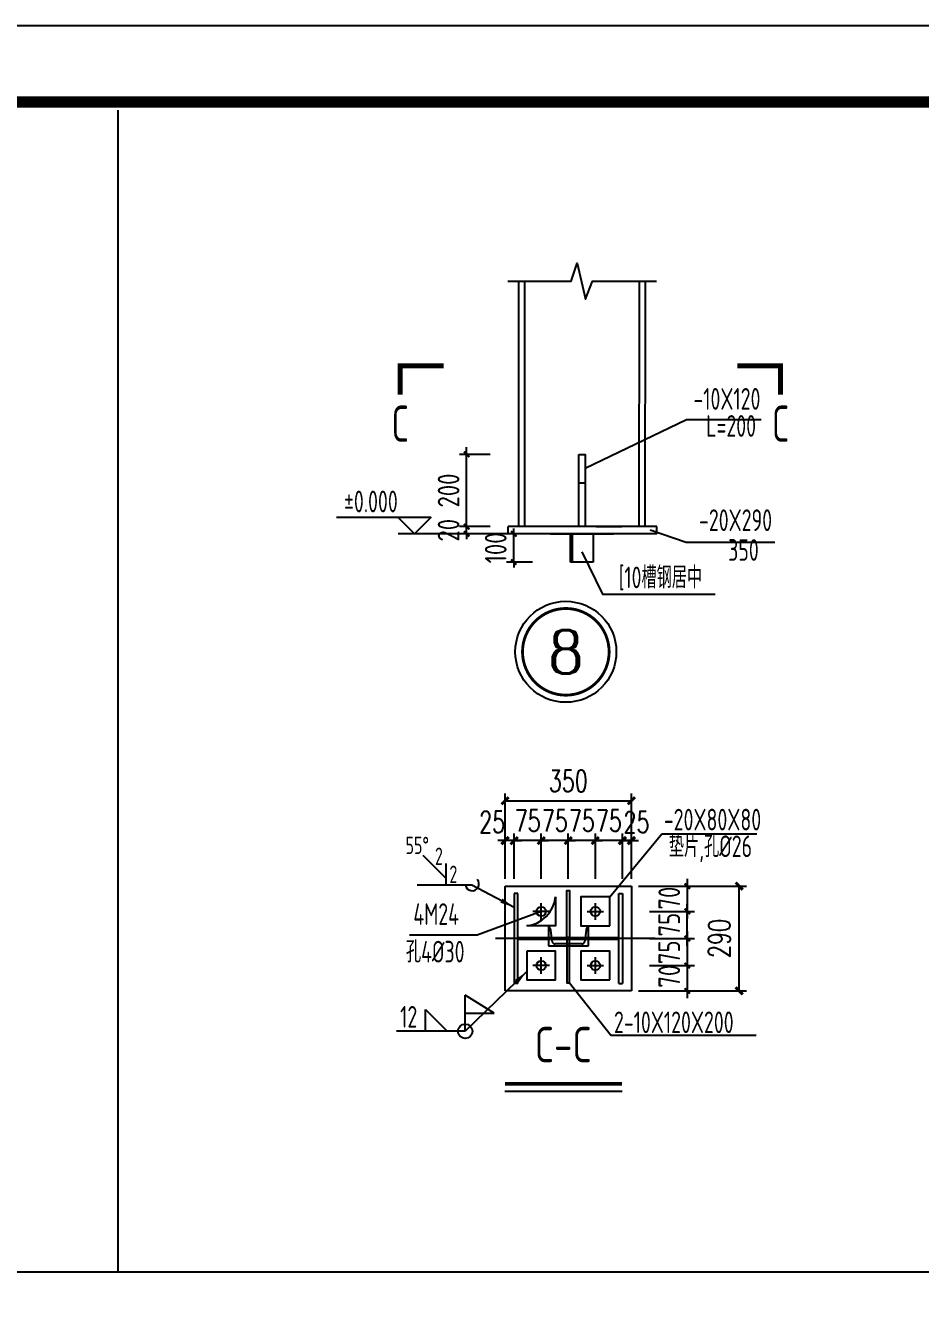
# Model space of a CAD drawing. Extents: x 177291 to 1288761, y 177638 to 322898.
# Drawn here: x 1248492 to 1260896, y 223406 to 240960 of the extents above; entities that cross this region are included whole.
import ezdxf
from ezdxf.enums import TextEntityAlignment as Align

# ---------------------------------------------------------------- set-up
doc = ezdxf.new("R2010")
doc.units = 0
doc.header["$LTSCALE"] = 1000
doc.linetypes.add('ACAD_ISO02W100', pattern=[15, 12, -3])
for name, color, linetype in [('AXIS', 3, 'Continuous'), ('DOTE', 1, 'Continuous'), ('GZ', 50, 'Continuous'), ('HfText', 7, 'Continuous'), ('NUM', 7, 'Continuous'), ('PUB_TEXT', 7, 'Continuous'), ('PUB_TITLE', 4, 'Continuous'), ('PZ', 202, 'Continuous'), ('TEXT', 7, 'Continuous'), ('TG', 110, 'Continuous'), ('THIN', 7, 'Continuous'), ('WELD', 7, 'Continuous'), ('YCX', 90, 'Continuous'), ('引出线', 3, 'Continuous'), ('引线', 3, 'Continuous'), ('虚线', 4, 'ACAD_ISO02W100')]:
    doc.layers.add(name, color=color, linetype=linetype)
doc.styles.add('_TCH_DIM_T3', font='SIMPLEX', dxfattribs={"width": 0.705882, "bigfont": 'GBCBIG'})
doc.styles.add('C', font='tssdeng.shx', dxfattribs={"height": 3, "bigfont": 'tssdchn.shx'})
doc.styles.add('COMPLEX', font='COMPLEX')
doc.styles.get("Standard").update_dxf_attribs({"font": 'gbenor.shx', "bigfont": 'gbcbig.shx'})
doc.styles.add('TSSD_Dimension', font='Tssdeng.shx', dxfattribs={"width": 0.8, "bigfont": 'hztxt.shx'})
doc.styles.add('TSSD_Label', font='tssdeng.shx', dxfattribs={"width": 0.7, "bigfont": 'hztxt.shx'})
doc.styles.add('TSSD_Norm', font='tssdeng.shx', dxfattribs={"bigfont": 'hztxt.shx'})
doc.styles.add('TSSD_Num', font='Tssdeng.shx', dxfattribs={"width": 0.7, "bigfont": 'hztxt.shx'})
doc.dimstyles.new('TCH_100_5', dxfattribs={"dimtxt": 297.5, "dimasz": 100, "dimexe": 100, "dimexo": 100, "dimgap": 126.25, "dimtad": 1, "dimdec": 0, "dimlfac": 0.2, "dimzin": 0, "dimdsep": 46, "dimtxsty": '_TCH_DIM_T3', "dimblk": 'ARCHTICK', "dimcen": 0.09, "dimclrd": 126, "dimclre": 126, "dimclrt": 7, "dimazin": 2, "dimtfac": 1, "dimtdec": 0, "dimtix": 1, "dimtmove": 2, "dimatfit": 3, "dimfxl": 1, "dimtolj": 1, "dimtzin": 0, "dimarcsym": 0})
doc.dimstyles.new('TSSD_20_100', dxfattribs={"dimtxt": 300, "dimasz": 75, "dimexe": 100, "dimexo": 250, "dimgap": 100, "dimtad": 1, "dimdec": 0, "dimlfac": 0.2, "dimzin": 0, "dimdsep": 46, "dimtxsty": 'TSSD_Dimension', "dimblk": 'ARCHTICK', "dimcen": 0, "dimdle": 100, "dimclrt": 7, "dimadec": 0, "dimazin": 0, "dimtfac": 1, "dimtdec": 0, "dimtix": 1, "dimtmove": 2, "dimatfit": 3, "dimfxl": 1, "dimtolj": 1, "dimtzin": 0, "dimarcsym": 0})
doc.dimstyles.new('TSSD_LEADER_STYLE_200.0', dxfattribs={"dimtxt": 0.18, "dimasz": 200, "dimexe": 0.18, "dimexo": 0.0625, "dimgap": 0.09, "dimtad": 0, "dimtih": 1, "dimtoh": 1, "dimdec": 4, "dimzin": 0, "dimdsep": 46, "dimtxsty": 'Standard', "dimcen": 0.09, "dimadec": 0, "dimazin": 0, "dimtfac": 1, "dimtdec": 4, "dimtofl": 0, "dimtmove": 0, "dimatfit": 3, "dimfxl": 1, "dimtolj": 1, "dimtzin": 0, "dimarcsym": 0})

# ---------------------------------------------------------------- blocks, each defined once
blk = doc.blocks.new('_ArchTick')
at = {"color": 0, "linetype": 'ByBlock', "const_width": 0.4}
blk.add_lwpolyline([(-0.5, -0.5), (0.5, 0.5)], dxfattribs=at)
blk = doc.blocks.new('*D859')
at = {"layer": 'AXIS', "color": 0, "linetype": 'ByBlock', "lineweight": -2, "transparency": 16777216}
for p, q in [((1254606, 233917), (1254606, 235117)), ((1254930, 235017), (1254506, 235017)), ((1254930, 234017), (1254506, 234017))]:
    blk.add_line(p, q, dxfattribs=at)
at = {"layer": 'Defpoints', "color": 0, "linetype": 'ByBlock', "transparency": 16777216}
for p in [(1254606, 235017), (1255180, 235017), (1255180, 234017)]:
    blk.add_point(p, dxfattribs=at)
at = {"layer": 'AXIS', "color": 0, "linetype": 'ByBlock', "lineweight": -2, "transparency": 16777216, "xscale": 75, "yscale": 75, "zscale": 75}
for p, rotation in [((1254606, 235017), 90), ((1254606, 234017), 270)]:
    blk.add_blockref('_ArchTick', p, dxfattribs=dict(at, rotation=rotation))
at = {"layer": 'AXIS', "color": 7, "linetype": 'ByBlock', "transparency": 16777216, "insert": (1254356, 234517), "char_height": 300, "attachment_point": 5, "rotation": 90, "style": 'TSSD_Dimension'}
blk.add_mtext('\\A1;200', dxfattribs=at)
blk = doc.blocks.new('*D860')
at = {"layer": 'AXIS', "color": 0, "linetype": 'ByBlock', "lineweight": -2, "transparency": 16777216}
for p, q in [((1254930, 234017), (1254506, 234017)), ((1254606, 234017), (1254606, 234092)), ((1254606, 233917), (1254606, 234017)), ((1254930, 233917), (1254506, 233917)), ((1254606, 233917), (1254606, 233842))]:
    blk.add_line(p, q, dxfattribs=at)
at = {"layer": 'Defpoints', "color": 0, "linetype": 'ByBlock', "transparency": 16777216}
for p in [(1254606, 234017), (1255180, 234017), (1255180, 233917)]:
    blk.add_point(p, dxfattribs=at)
at = {"layer": 'AXIS', "color": 0, "linetype": 'ByBlock', "lineweight": -2, "transparency": 16777216, "xscale": 75, "yscale": 75, "zscale": 75}
for p, rotation in [((1254606, 234017), 270), ((1254606, 233917), 90)]:
    blk.add_blockref('_ArchTick', p, dxfattribs=dict(at, rotation=rotation))
at = {"layer": 'AXIS', "color": 7, "linetype": 'ByBlock', "transparency": 16777216, "insert": (1254356, 233967), "char_height": 300, "attachment_point": 5, "rotation": 90, "style": 'TSSD_Dimension'}
blk.add_mtext('\\A1;20', dxfattribs=at)
blk = doc.blocks.new('*D861')
at = {"layer": 'AXIS', "color": 0, "linetype": 'ByBlock', "lineweight": -2, "transparency": 16777216}
for p, q in [((1255518, 233917), (1255159, 233917)), ((1255259, 233917), (1255259, 233992)), ((1255259, 233526), (1255259, 233917)), ((1255518, 233526), (1255159, 233526)), ((1255259, 233526), (1255259, 233451))]:
    blk.add_line(p, q, dxfattribs=at)
at = {"layer": 'Defpoints', "color": 0, "linetype": 'ByBlock', "transparency": 16777216}
for p in [(1255259, 233917), (1255768, 233917), (1255768, 233526)]:
    blk.add_point(p, dxfattribs=at)
at = {"layer": 'AXIS', "color": 0, "linetype": 'ByBlock', "lineweight": -2, "transparency": 16777216, "xscale": 75, "yscale": 75, "zscale": 75}
for p, rotation in [((1255259, 233917), 270), ((1255259, 233526), 90)]:
    blk.add_blockref('_ArchTick', p, dxfattribs=dict(at, rotation=rotation))
at = {"layer": 'AXIS', "color": 7, "linetype": 'ByBlock', "transparency": 16777216, "insert": (1255009, 233722), "char_height": 300, "attachment_point": 5, "rotation": 90, "style": 'TSSD_Dimension'}
blk.add_mtext('\\A1;100', dxfattribs=at)
blk = doc.blocks.new('ts_idx2')
at = {"color": 0, "linetype": 'ByBlock', "lineweight": -2, "const_width": 0.0333}
blk.add_lwpolyline([(-0.5, 0, 1), (0.5, 0, 1)], format="xyb", close=True, dxfattribs=at)
at = {"color": 0, "linetype": 'ByBlock', "lineweight": -2}
blk.add_circle((0, 0), 0.583, dxfattribs=at)
at = {"color": 0, "linetype": 'ByBlock', "lineweight": -2, "style": 'TSSD_Num', "width": 0.7}
blk.add_attdef('A', text='', height=0.5, dxfattribs=at).set_placement((0, 0), align=Align.MIDDLE_CENTER)
blk = doc.blocks.new('_WELD001')
at = {"linetype": 'ByBlock'}
h = blk.add_hatch(color=0, dxfattribs=at)
h.paths.add_polyline_path([(0.8, 0.5), (0, 1), (0, 0.5)], flags=16)
edge = h.paths.add_edge_path()
edge.add_line((0.8, 0.5), (0, 1))
edge.add_line((0, 0.5), (0.8, 0.5))
edge.add_line((0, 0), (0, 1))
at = {"color": 0, "linetype": 'ByBlock'}
for p, q in [((0, 0), (0, 1)), ((0.8, 0.5), (0, 1)), ((0, 0.5), (0.8, 0.5))]:
    blk.add_line(p, q, dxfattribs=at)
blk = doc.blocks.new('_WELD003')
at = {"color": 0, "linetype": 'ByBlock'}
blk.add_circle((0, 0), 0.5, dxfattribs=at)
blk = doc.blocks.new('_WELD004')
at = {"color": 0, "linetype": 'ByBlock'}
for p, q in [((0, 1), (1, 0)), ((0, 0), (0, 1))]:
    blk.add_line(p, q, dxfattribs=at)
blk = doc.blocks.new('*D862')
at = {"layer": 'AXIS', "color": 126, "linetype": 'ByBlock', "lineweight": -2, "transparency": 16777216}
for p, q in [((1255639, 229668), (1255539, 229668)), ((1255639, 229137), (1255639, 229768)), ((1256014, 229668), (1255639, 229668)), ((1256014, 229137), (1256014, 229768)), ((1256014, 229668), (1256114, 229668))]:
    blk.add_line(p, q, dxfattribs=at)
at = {"layer": 'Defpoints', "color": 0, "linetype": 'ByBlock', "transparency": 16777216}
for p in [(1255639, 229668), (1255639, 229037), (1256014, 229037)]:
    blk.add_point(p, dxfattribs=at)
at = {"layer": 'AXIS', "color": 126, "linetype": 'ByBlock', "lineweight": -2, "transparency": 16777216, "xscale": 100, "yscale": 100, "zscale": 100}
blk.add_blockref('_ArchTick', (1255639, 229668), dxfattribs=at)
at = {"layer": 'AXIS', "color": 126, "linetype": 'ByBlock', "lineweight": -2, "transparency": 16777216, "xscale": 100, "yscale": 100, "zscale": 100, "rotation": 180}
blk.add_blockref('_ArchTick', (1256014, 229668), dxfattribs=at)
at = {"layer": 'AXIS', "color": 7, "linetype": 'ByBlock', "transparency": 16777216, "insert": (1255827, 229943), "char_height": 297.5, "attachment_point": 5, "style": '_TCH_DIM_T3'}
blk.add_mtext('\\A1;75', dxfattribs=at)
blk = doc.blocks.new('*D863')
at = {"layer": 'AXIS', "color": 126, "linetype": 'ByBlock', "lineweight": -2, "transparency": 16777216}
for p, q in [((1255139, 229137), (1255139, 230319)), ((1256889, 229137), (1256889, 230319)), ((1255139, 230219), (1256889, 230219))]:
    blk.add_line(p, q, dxfattribs=at)
at = {"layer": 'Defpoints', "color": 0, "linetype": 'ByBlock', "transparency": 16777216}
for p in [(1256889, 230219), (1255139, 229037), (1256889, 229037)]:
    blk.add_point(p, dxfattribs=at)
at = {"layer": 'AXIS', "color": 126, "linetype": 'ByBlock', "lineweight": -2, "transparency": 16777216, "xscale": 100, "yscale": 100, "zscale": 100, "rotation": 180}
blk.add_blockref('_ArchTick', (1255139, 230219), dxfattribs=at)
at = {"layer": 'AXIS', "color": 126, "linetype": 'ByBlock', "lineweight": -2, "transparency": 16777216, "xscale": 100, "yscale": 100, "zscale": 100}
blk.add_blockref('_ArchTick', (1256889, 230219), dxfattribs=at)
at = {"layer": 'AXIS', "color": 7, "linetype": 'ByBlock', "transparency": 16777216, "insert": (1256014, 230494), "char_height": 297.5, "attachment_point": 5, "style": '_TCH_DIM_T3'}
blk.add_mtext('\\A1;350', dxfattribs=at)
blk = doc.blocks.new('*D864')
at = {"layer": 'AXIS', "color": 126, "linetype": 'ByBlock', "lineweight": -2, "transparency": 16777216}
for p, q in [((1255139, 229668), (1255039, 229668)), ((1255139, 229137), (1255139, 229768)), ((1255264, 229668), (1255139, 229668)), ((1255264, 229137), (1255264, 229768)), ((1255264, 229668), (1255364, 229668))]:
    blk.add_line(p, q, dxfattribs=at)
at = {"layer": 'Defpoints', "color": 0, "linetype": 'ByBlock', "transparency": 16777216}
for p in [(1255139, 229668), (1255139, 229037), (1255264, 229037)]:
    blk.add_point(p, dxfattribs=at)
at = {"layer": 'AXIS', "color": 126, "linetype": 'ByBlock', "lineweight": -2, "transparency": 16777216, "xscale": 100, "yscale": 100, "zscale": 100}
blk.add_blockref('_ArchTick', (1255139, 229668), dxfattribs=at)
at = {"layer": 'AXIS', "color": 126, "linetype": 'ByBlock', "lineweight": -2, "transparency": 16777216, "xscale": 100, "yscale": 100, "zscale": 100, "rotation": 180}
blk.add_blockref('_ArchTick', (1255264, 229668), dxfattribs=at)
at = {"layer": 'AXIS', "color": 7, "linetype": 'ByBlock', "transparency": 16777216, "insert": (1254959, 229926), "char_height": 297.5, "attachment_point": 5, "style": '_TCH_DIM_T3'}
blk.add_mtext('\\A1;25', dxfattribs=at)
blk = doc.blocks.new('*D865')
at = {"layer": 'AXIS', "color": 126, "linetype": 'ByBlock', "lineweight": -2, "transparency": 16777216}
for p, q in [((1256764, 229668), (1256664, 229668)), ((1256764, 229137), (1256764, 229768)), ((1256889, 229668), (1256764, 229668)), ((1256889, 229137), (1256889, 229768)), ((1256889, 229668), (1256989, 229668))]:
    blk.add_line(p, q, dxfattribs=at)
at = {"layer": 'Defpoints', "color": 0, "linetype": 'ByBlock', "transparency": 16777216}
for p in [(1256764, 229668), (1256764, 229037), (1256889, 229037)]:
    blk.add_point(p, dxfattribs=at)
at = {"layer": 'AXIS', "color": 126, "linetype": 'ByBlock', "lineweight": -2, "transparency": 16777216, "xscale": 100, "yscale": 100, "zscale": 100}
blk.add_blockref('_ArchTick', (1256764, 229668), dxfattribs=at)
at = {"layer": 'AXIS', "color": 126, "linetype": 'ByBlock', "lineweight": -2, "transparency": 16777216, "xscale": 100, "yscale": 100, "zscale": 100, "rotation": 180}
blk.add_blockref('_ArchTick', (1256889, 229668), dxfattribs=at)
at = {"layer": 'AXIS', "color": 7, "linetype": 'ByBlock', "transparency": 16777216, "insert": (1256960, 229923), "char_height": 297.5, "attachment_point": 5, "style": '_TCH_DIM_T3'}
blk.add_mtext('\\A1;25', dxfattribs=at)
blk = doc.blocks.new('*D866')
at = {"layer": 'AXIS', "color": 126, "linetype": 'ByBlock', "lineweight": -2, "transparency": 16777216}
for p, q in [((1256014, 229668), (1255914, 229668)), ((1256014, 229137), (1256014, 229768)), ((1256389, 229668), (1256014, 229668)), ((1256389, 229137), (1256389, 229768)), ((1256389, 229668), (1256489, 229668))]:
    blk.add_line(p, q, dxfattribs=at)
at = {"layer": 'Defpoints', "color": 0, "linetype": 'ByBlock', "transparency": 16777216}
for p in [(1256014, 229668), (1256014, 229037), (1256389, 229037)]:
    blk.add_point(p, dxfattribs=at)
at = {"layer": 'AXIS', "color": 126, "linetype": 'ByBlock', "lineweight": -2, "transparency": 16777216, "xscale": 100, "yscale": 100, "zscale": 100}
blk.add_blockref('_ArchTick', (1256014, 229668), dxfattribs=at)
at = {"layer": 'AXIS', "color": 126, "linetype": 'ByBlock', "lineweight": -2, "transparency": 16777216, "xscale": 100, "yscale": 100, "zscale": 100, "rotation": 180}
blk.add_blockref('_ArchTick', (1256389, 229668), dxfattribs=at)
at = {"layer": 'AXIS', "color": 7, "linetype": 'ByBlock', "transparency": 16777216, "insert": (1256202, 229943), "char_height": 297.5, "attachment_point": 5, "style": '_TCH_DIM_T3'}
blk.add_mtext('\\A1;75', dxfattribs=at)
blk = doc.blocks.new('*D867')
at = {"layer": 'AXIS', "color": 126, "linetype": 'ByBlock', "lineweight": -2, "transparency": 16777216}
for p, q in [((1255264, 229668), (1255164, 229668)), ((1255264, 229137), (1255264, 229768)), ((1255639, 229668), (1255264, 229668)), ((1255639, 229137), (1255639, 229768)), ((1255639, 229668), (1255739, 229668))]:
    blk.add_line(p, q, dxfattribs=at)
at = {"layer": 'Defpoints', "color": 0, "linetype": 'ByBlock', "transparency": 16777216}
for p in [(1255264, 229668), (1255264, 229037), (1255639, 229037)]:
    blk.add_point(p, dxfattribs=at)
at = {"layer": 'AXIS', "color": 126, "linetype": 'ByBlock', "lineweight": -2, "transparency": 16777216, "xscale": 100, "yscale": 100, "zscale": 100}
blk.add_blockref('_ArchTick', (1255264, 229668), dxfattribs=at)
at = {"layer": 'AXIS', "color": 126, "linetype": 'ByBlock', "lineweight": -2, "transparency": 16777216, "xscale": 100, "yscale": 100, "zscale": 100, "rotation": 180}
blk.add_blockref('_ArchTick', (1255639, 229668), dxfattribs=at)
at = {"layer": 'AXIS', "color": 7, "linetype": 'ByBlock', "transparency": 16777216, "insert": (1255452, 229943), "char_height": 297.5, "attachment_point": 5, "style": '_TCH_DIM_T3'}
blk.add_mtext('\\A1;75', dxfattribs=at)
blk = doc.blocks.new('*D868')
at = {"layer": 'AXIS', "color": 126, "linetype": 'ByBlock', "lineweight": -2, "transparency": 16777216}
for p, q in [((1256389, 229668), (1256289, 229668)), ((1256389, 229137), (1256389, 229768)), ((1256764, 229668), (1256389, 229668)), ((1256764, 229137), (1256764, 229768)), ((1256764, 229668), (1256864, 229668))]:
    blk.add_line(p, q, dxfattribs=at)
at = {"layer": 'Defpoints', "color": 0, "linetype": 'ByBlock', "transparency": 16777216}
for p in [(1256389, 229668), (1256389, 229037), (1256764, 229037)]:
    blk.add_point(p, dxfattribs=at)
at = {"layer": 'AXIS', "color": 126, "linetype": 'ByBlock', "lineweight": -2, "transparency": 16777216, "xscale": 100, "yscale": 100, "zscale": 100}
blk.add_blockref('_ArchTick', (1256389, 229668), dxfattribs=at)
at = {"layer": 'AXIS', "color": 126, "linetype": 'ByBlock', "lineweight": -2, "transparency": 16777216, "xscale": 100, "yscale": 100, "zscale": 100, "rotation": 180}
blk.add_blockref('_ArchTick', (1256764, 229668), dxfattribs=at)
at = {"layer": 'AXIS', "color": 7, "linetype": 'ByBlock', "transparency": 16777216, "insert": (1256577, 229943), "char_height": 297.5, "attachment_point": 5, "style": '_TCH_DIM_T3'}
blk.add_mtext('\\A1;75', dxfattribs=at)
blk = doc.blocks.new('*D869')
at = {"layer": 'AXIS', "color": 0, "linetype": 'ByBlock', "lineweight": -2, "transparency": 16777216}
for p, q in [((1257663, 228037), (1257663, 227487)), ((1257139, 227937), (1257763, 227937)), ((1257139, 227587), (1257763, 227587))]:
    blk.add_line(p, q, dxfattribs=at)
at = {"layer": 'Defpoints', "color": 0, "linetype": 'ByBlock', "transparency": 16777216}
for p in [(1256889, 227937), (1256889, 227587), (1257663, 227587)]:
    blk.add_point(p, dxfattribs=at)
at = {"layer": 'AXIS', "color": 0, "linetype": 'ByBlock', "lineweight": -2, "transparency": 16777216, "xscale": 75, "yscale": 75, "zscale": 75}
for p, rotation in [((1257663, 227937), 90), ((1257663, 227587), 270)]:
    blk.add_blockref('_ArchTick', p, dxfattribs=dict(at, rotation=rotation))
at = {"layer": 'AXIS', "color": 7, "linetype": 'ByBlock', "transparency": 16777216, "insert": (1257413, 227789), "char_height": 300, "attachment_point": 5, "rotation": 90, "style": 'TSSD_Dimension'}
blk.add_mtext('\\A1;70', dxfattribs=at)
blk = doc.blocks.new('*D870')
at = {"layer": 'AXIS', "color": 0, "linetype": 'ByBlock', "lineweight": -2, "transparency": 16777216}
for p, q in [((1257663, 228212), (1257663, 228787)), ((1257139, 228687), (1257763, 228687)), ((1257139, 228312), (1257763, 228312))]:
    blk.add_line(p, q, dxfattribs=at)
at = {"layer": 'Defpoints', "color": 0, "linetype": 'ByBlock', "transparency": 16777216}
for p in [(1256889, 228687), (1257663, 228687), (1256889, 228312)]:
    blk.add_point(p, dxfattribs=at)
at = {"layer": 'AXIS', "color": 0, "linetype": 'ByBlock', "lineweight": -2, "transparency": 16777216, "xscale": 75, "yscale": 75, "zscale": 75}
for p, rotation in [((1257663, 228687), 90), ((1257663, 228312), 270)]:
    blk.add_blockref('_ArchTick', p, dxfattribs=dict(at, rotation=rotation))
at = {"layer": 'AXIS', "color": 7, "linetype": 'ByBlock', "transparency": 16777216, "insert": (1257413, 228504), "char_height": 300, "attachment_point": 5, "rotation": 90, "style": 'TSSD_Dimension'}
blk.add_mtext('\\A1;75', dxfattribs=at)
blk = doc.blocks.new('_WELD008')
at = {"color": 0, "linetype": 'ByBlock'}
for p, q in [((0, 0.3), (1.061, 1.361)), ((0, 0), (0, 1))]:
    blk.add_line(p, q, dxfattribs=at)
for tag, p in [('C', (1.286, 1.416)), ('B', (0.288, 0.856)), ('A', (-0.303, -0.009))]:
    blk.add_attdef(tag, text='', height=0.8, dxfattribs=at).set_placement(p, align=Align.CENTER)
blk = doc.blocks.new('*D871')
at = {"layer": 'AXIS', "color": 126, "linetype": 'ByBlock', "lineweight": -2, "transparency": 16777216}
for p, q in [((1256989, 229037), (1258482, 229037)), ((1258382, 227587), (1258382, 229037)), ((1256989, 227587), (1258482, 227587))]:
    blk.add_line(p, q, dxfattribs=at)
at = {"layer": 'Defpoints', "color": 0, "linetype": 'ByBlock', "transparency": 16777216}
for p in [(1256889, 229037), (1258382, 229037), (1256889, 227587)]:
    blk.add_point(p, dxfattribs=at)
at = {"layer": 'AXIS', "color": 126, "linetype": 'ByBlock', "lineweight": -2, "transparency": 16777216, "xscale": 100, "yscale": 100, "zscale": 100}
for p, rotation in [((1258382, 229037), 90), ((1258382, 227587), 270)]:
    blk.add_blockref('_ArchTick', p, dxfattribs=dict(at, rotation=rotation))
at = {"layer": 'AXIS', "color": 7, "linetype": 'ByBlock', "transparency": 16777216, "insert": (1258107, 228312), "char_height": 297.5, "attachment_point": 5, "rotation": 90, "style": '_TCH_DIM_T3'}
blk.add_mtext('\\A1;290', dxfattribs=at)
blk = doc.blocks.new('*D872')
at = {"layer": 'AXIS', "color": 0, "linetype": 'ByBlock', "lineweight": -2, "transparency": 16777216}
for p, q in [((1257663, 228412), (1257663, 227837)), ((1257139, 228312), (1257763, 228312)), ((1257139, 227937), (1257763, 227937))]:
    blk.add_line(p, q, dxfattribs=at)
at = {"layer": 'Defpoints', "color": 0, "linetype": 'ByBlock', "transparency": 16777216}
for p in [(1256889, 228312), (1256889, 227937), (1257663, 227937)]:
    blk.add_point(p, dxfattribs=at)
at = {"layer": 'AXIS', "color": 0, "linetype": 'ByBlock', "lineweight": -2, "transparency": 16777216, "xscale": 75, "yscale": 75, "zscale": 75}
for p, rotation in [((1257663, 228312), 90), ((1257663, 227937), 270)]:
    blk.add_blockref('_ArchTick', p, dxfattribs=dict(at, rotation=rotation))
at = {"layer": 'AXIS', "color": 7, "linetype": 'ByBlock', "transparency": 16777216, "insert": (1257413, 228121), "char_height": 300, "attachment_point": 5, "rotation": 90, "style": 'TSSD_Dimension'}
blk.add_mtext('\\A1;75', dxfattribs=at)
blk = doc.blocks.new('*D873')
at = {"layer": 'AXIS', "color": 0, "linetype": 'ByBlock', "lineweight": -2, "transparency": 16777216}
for p, q in [((1257663, 229137), (1257663, 228587)), ((1257139, 229037), (1257763, 229037)), ((1257139, 228687), (1257763, 228687))]:
    blk.add_line(p, q, dxfattribs=at)
at = {"layer": 'Defpoints', "color": 0, "linetype": 'ByBlock', "transparency": 16777216}
for p in [(1256889, 229037), (1256889, 228687), (1257663, 228687)]:
    blk.add_point(p, dxfattribs=at)
at = {"layer": 'AXIS', "color": 0, "linetype": 'ByBlock', "lineweight": -2, "transparency": 16777216, "xscale": 75, "yscale": 75, "zscale": 75}
for p, rotation in [((1257663, 229037), 90), ((1257663, 228687), 270)]:
    blk.add_blockref('_ArchTick', p, dxfattribs=dict(at, rotation=rotation))
at = {"layer": 'AXIS', "color": 7, "linetype": 'ByBlock', "transparency": 16777216, "insert": (1257413, 228871), "char_height": 300, "attachment_point": 5, "rotation": 90, "style": 'TSSD_Dimension'}
blk.add_mtext('\\A1;70', dxfattribs=at)

msp = doc.modelspace()

# ---------------------------------------------------------------- linework, layer by layer
at = {"layer": 'AXIS'}
for p, q in [((1249775.61, 239784.27), (1249775.61, 223694.23)), ((1229960.6, 223694.23), (1280276.45, 223694.23))]:
    msp.add_line(p, q, dxfattribs=at)
at = {"layer": 'AXIS', "linetype": 'ByBlock'}
msp.add_line((1257220.08, 228312.35), (1255007.99, 228312.35), dxfattribs=at)
at = {"layer": 'DOTE'}
for p, q in [((1255639.18, 228572.35), (1255639.18, 228802.35)), ((1256389.18, 228572.35), (1256389.18, 228802.35)), ((1255754.18, 228687.35), (1255524.18, 228687.35)), ((1256274.18, 228687.35), (1256504.18, 228687.35)), ((1255639.18, 227822.35), (1255639.18, 228052.35)), ((1256389.18, 227822.35), (1256389.18, 228052.35)), ((1255754.18, 227937.35), (1255524.18, 227937.35)), ((1256274.18, 227937.35), (1256504.18, 227937.35))]:
    msp.add_line(p, q, dxfattribs=at)
at = {"layer": 'GZ'}
for p, q in [((1255328.31, 234016.97), (1255328.31, 237415.72)), ((1255412.6, 234016.97), (1255412.6, 237415.72)), ((1256994.03, 234016.97), (1257000.58, 237415.71)), ((1257078.31, 234016.81), (1257084.86, 237415.55)), ((1255179.56, 233916.92), (1255179.56, 234016.97)), ((1257241.89, 234016.97), (1255179.56, 234016.97)), ((1256008.31, 234017.03), (1255648.31, 234017.03)), ((1256398.31, 234017.03), (1256758.31, 234017.04)), ((1257241.89, 233916.92), (1257241.89, 234016.97)), ((1257241.89, 233916.92), (1255179.56, 233916.92)), ((1255767.8, 233916.92), (1256638.64, 233916.92)), ((1255314.18, 228937.35), (1255264.18, 228937.35)), ((1255264.18, 228937.35), (1255264.18, 227687.35)), ((1255314.18, 227687.35), (1255314.18, 228937.35)), ((1256714.18, 228937.35), (1256764.18, 228937.35)), ((1256714.18, 227687.35), (1256714.18, 228937.35)), ((1256764.18, 228937.35), (1256764.18, 227687.35)), ((1255314.18, 228327.35), (1256714.18, 228327.35)), ((1256714.18, 228297.35), (1255314.18, 228297.35)), ((1255314.18, 227687.35), (1255264.18, 227687.35)), ((1256714.18, 227687.35), (1256764.18, 227687.35))]:
    msp.add_line(p, q, dxfattribs=at)
for points in [[(1255178.31, 237415.72), (1255478.31, 237415.72), (1256055.31, 237415.72), (1256135.31, 237665.72), (1256253.63, 237166.35), (1256351.31, 237415.72), (1256934.86, 237416.67), (1257234.86, 237416.67)], [(1255839.18, 228887.35), (1255839.18, 228487.35), (1255439.18, 228487.35)]]:
    msp.add_lwpolyline(points, dxfattribs=at)
for points in [[(1256589.18, 228487.35), (1256589.18, 228887.35), (1256189.18, 228887.35), (1256189.18, 228487.35)], [(1255439.18, 228137.35), (1255439.18, 227737.35), (1255839.18, 227737.35), (1255839.18, 228137.35)], [(1256589.18, 227737.35), (1256589.18, 228137.35), (1256189.18, 228137.35), (1256189.18, 227737.35)]]:
    msp.add_lwpolyline(points, close=True, dxfattribs=at)
for centre in [(1255639.18, 228687.35), (1256389.18, 228687.35), (1255639.18, 227937.35), (1256389.18, 227937.35)]:
    msp.add_circle(centre, 65, dxfattribs=at)
msp.add_arc((1255384.46, 228942.07), 458, 276.862015, 353.137985, dxfattribs=at)
at = {"layer": 'NUM', "const_width": 50}
msp.add_lwpolyline([(1255137.06, 226297.67), (1256760.62, 226297.67)], dxfattribs=at)
at = {"layer": 'PUB_TITLE'}
msp.add_lwpolyline([(1199563.96, 240960.27), (1288761.34, 240960.27), (1288761.34, 177959.98), (1199563.96, 177959.98)], close=True, dxfattribs=at)
at = {"layer": 'PUB_TITLE', "const_width": 159.09}
msp.add_lwpolyline([(1202215.49, 179020.59), (1202215.49, 239899.66), (1287700.73, 239899.66), (1287700.73, 179020.59)], close=True, dxfattribs=at)
at = {"layer": 'PZ'}
for p, q in [((1255139.18, 229037.35), (1256889.18, 229037.35)), ((1255139.18, 227587.35), (1255139.18, 229037.35)), ((1256889.18, 229037.35), (1256889.18, 227587.35)), ((1256889.18, 227587.35), (1255139.18, 227587.35))]:
    msp.add_line(p, q, dxfattribs=at)
for points in [[(1255996.02, 228327.35), (1255996.02, 228977.35), (1256032.34, 228977.35), (1256032.34, 228327.35)], [(1255996.02, 228297.35), (1255996.02, 227697.35), (1256032.34, 227697.35), (1256032.34, 228297.35)]]:
    msp.add_lwpolyline(points, close=True, dxfattribs=at)
at = {"layer": 'TG'}
msp.add_line((1256158.61, 234624.39), (1256248.02, 234624.39), dxfattribs=at)
msp.add_lwpolyline([(1256158.61, 235016.97), (1256248.02, 235016.97), (1256248.02, 234016.97), (1256158.61, 234016.97)], close=True, dxfattribs=at)
at = {"layer": 'THIN', "linetype": 'ByBlock'}
msp.add_lwpolyline([(1255137.06, 226197.67), (1256760.62, 226197.67)], dxfattribs=at)
at = {"layer": 'WELD'}
for p, q in [((1254678.52, 229051.53), (1253922.03, 229051.53)), ((1254586.16, 227027.09), (1253634.85, 227027.09))]:
    msp.add_line(p, q, dxfattribs=at)
msp.add_arc((1254681.91, 229067.45), 94.51, 189.698525, 40.421821, dxfattribs=at)
at = {"layer": 'YCX'}
msp.add_line((1255158.74, 233916.92), (1253657.79, 233916.92), dxfattribs=at)
msp.add_lwpolyline([(1253657.79, 234141.92), (1253882.79, 233916.92), (1254107.79, 234141.92), (1252801.97, 234141.92)], dxfattribs=at)
at = {"layer": '引出线', "const_width": 70}
for points in [[(1254285.72, 236243.06), (1253685.72, 236243.06), (1253685.72, 235843.06)], [(1258355.5, 236243.06), (1258955.5, 236243.06), (1258955.5, 235843.06)]]:
    msp.add_lwpolyline(points, dxfattribs=at)
at = {"layer": '引线'}
for p, q in [((1256248.02, 234827.51), (1257652.92, 235500.06)), ((1257652.92, 235500.06), (1258684.99, 235500.06)), ((1257146.52, 233971.95), (1257645.68, 233803.01)), ((1257645.68, 233803.01), (1258876.38, 233803.01)), ((1256589.18, 228887.35), (1257308.04, 229763.71)), ((1257308.04, 229763.71), (1258627.85, 229763.71)), ((1255639.18, 228687.35), (1254749.68, 228358.03)), ((1254749.68, 228358.03), (1253812.57, 228358.03)), ((1256032.34, 227697.35), (1256610.21, 226966.43)), ((1258616.68, 226966.43), (1256610.21, 226966.43))]:
    msp.add_line(p, q, dxfattribs=at)
msp.add_lwpolyline([(1256203.31, 233666.92), (1256488.89, 233079.42), (1256488.89, 233079.42), (1258050.56, 233079.42)], dxfattribs=at)
at = {"layer": '虚线'}
for p, q in [((1256043.47, 233526.25), (1256043.47, 233916.92)), ((1256074.4, 233526.25), (1256074.4, 233916.92)), ((1256359.96, 233916.92), (1256359.96, 233526.25)), ((1256359.96, 233526.25), (1256043.47, 233526.25))]:
    msp.add_line(p, q, dxfattribs=at)
msp.add_lwpolyline([(1256053.6, 228210.79), (1256293.6, 228210.79), (1256293.6, 228471.79), (1256281.89, 228471.79, 0.22513565), (1256260.63, 228427.55), (1256243, 228276.29, -0.38531359), (1256200.46, 228237.79), (1255831.74, 228237.79, -0.38531359), (1255789.2, 228276.29), (1255771.58, 228427.55, 0.22513565), (1255750.31, 228471.79), (1255738.6, 228471.79), (1255738.6, 228210.79)], format="xyb", close=True, dxfattribs=at)

# ---------------------------------------------------------------- block references
at = {"layer": 'AXIS'}
ref = msp.add_blockref('ts_idx2', (1255980.07, 232282.68), dxfattribs=dict(at, xscale=1200, yscale=1200, zscale=1200))
ref.add_attrib('9', '8', dxfattribs={"layer": 'THIN', "height": 600, "style": 'COMPLEX'}).set_placement((1255980.07, 232282.68), align=Align.MIDDLE_CENTER)
at = {"layer": 'WELD'}
ref = msp.add_blockref('_WELD008', (1254322.03, 229051.53), dxfattribs=dict(at, xscale=-300, yscale=300, zscale=300))
ref.add_attrib('2', '2', dxfattribs={"height": 240, "style": 'TSSD_Label', "width": 0.7}).set_placement((1254222.03, 229451.53), align=Align.MIDDLE_CENTER)
ref.add_attrib('2', '2', dxfattribs={"height": 240, "style": 'TSSD_Label', "width": 0.7}).set_placement((1254422.03, 229201.53), align=Align.MIDDLE_CENTER)
ref.add_attrib('55%%d', '55%%d', dxfattribs={"height": 240, "style": 'TSSD_Label', "width": 0.7}).set_placement((1253922.03, 229601.53), align=Align.MIDDLE_CENTER)
for name, p, xscale, yscale, zscale in [('_WELD001', (1254586.16, 227027.09), 500, 500, 500), ('_WELD004', (1254034.85, 227027.09), 300, 300, 300), ('_WELD003', (1254586.16, 227027.09), 200, 200, 200)]:
    msp.add_blockref(name, p, dxfattribs=dict(at, xscale=xscale, yscale=yscale, zscale=zscale))

# ---------------------------------------------------------------- texts
at = {"layer": 'HfText', "style": 'TSSD_Label', "width": 0.7}
msp.add_text('12', height=300, dxfattribs=at).set_placement((1253684.85, 227077.09))
at = {"layer": 'PUB_TEXT', "style": 'TSSD_Num', "width": 0.7}
for p in [(1253685.72, 235443.06), (1258955.5, 235443.06)]:
    msp.add_text('C', height=500, dxfattribs=at).set_placement(p, align=Align.MIDDLE_CENTER)
at = {"layer": 'PUB_TEXT', "style": 'C', "width": 0.8}
msp.add_text('C-C', height=490, dxfattribs=at).set_placement((1255547.97, 226450.04), align=Align.BOTTOM_LEFT)
at = {"layer": 'TEXT', "style": 'TSSD_Norm', "width": 0.7}
for s, p in [('-10X120', (1258676.71, 235546.49)), ('L=200', (1258615.78, 235171.79)), ('-20X290', (1258838, 233866)), ('350', (1258652.98, 233453.1))]:
    msp.add_text(s, height=300, dxfattribs=at).set_placement(p, align=Align.BOTTOM_RIGHT)
msp.add_text('%%p0.000', height=300, dxfattribs=at).set_placement((1253279.67, 234365.48), align=Align.MIDDLE)
msp.add_text('[10槽钢居中', height=300, dxfattribs=at).set_placement((1257290.71, 233163.76), align=Align.CENTER)
for s, p in [('-20X80X80', (1257337.93, 229808.92)), ('垫片,孔%%c26', (1257407.06, 229438.93)), ('4M24', (1253867.27, 228500.06)), ('孔4%%c30', (1253764.8, 227979.07)), ('2-10X120X200', (1256647.35, 227001.1))]:
    msp.add_text(s, height=300, dxfattribs=at).set_placement(p)

# ---------------------------------------------------------------- dimensions: what is measured, and where the dimension line sits
at = {"layer": 'AXIS', "linetype": 'ByBlock'}
for base, p1, p2, angle, dimstyle, picture, middle in [((1254606.08, 235016.97), (1255179.56, 234016.97), (1255179.56, 235016.97), 90, 'TSSD_20_100', '*D859', (1254356.08, 234516.97)), ((1254606.08, 234016.97), (1255179.56, 233916.92), (1255179.56, 234016.97), 90, 'TSSD_20_100', '*D860', (1254356.08, 233966.94)), ((1256889.18, 230219.41), (1255139.18, 229037.35), (1256889.18, 229037.35), 180, 'TCH_100_5', '*D863', (1256014.18, 230494.41)), ((1255264.18, 229667.99), (1255639.18, 229037.35), (1255264.18, 229037.35), 180, 'TCH_100_5', '*D867', (1255451.68, 229942.99)), ((1255639.18, 229667.99), (1256014.18, 229037.35), (1255639.18, 229037.35), 180, 'TCH_100_5', '*D862', (1255826.68, 229942.99)), ((1256014.18, 229667.99), (1256389.18, 229037.35), (1256014.18, 229037.35), 180, 'TCH_100_5', '*D866', (1256201.68, 229942.99)), ((1256389.18, 229667.99), (1256764.18, 229037.35), (1256389.18, 229037.35), 180, 'TCH_100_5', '*D868', (1256576.68, 229942.99)), ((1258382.43, 229037.35), (1256889.18, 227587.35), (1256889.18, 229037.35), 90, 'TCH_100_5', '*D871', (1258107.43, 228312.35))]:
    dim = msp.add_linear_dim(base=base, p1=p1, p2=p2, angle=angle, dimstyle=dimstyle, dxfattribs=at)
    dim.commit()
    dim.dimension.update_dxf_attribs({"geometry": picture, "text_midpoint": middle})
dim = msp.add_linear_dim(base=(1255258.74, 233916.92), p1=(1255767.8, 233526.25), p2=(1255767.8, 233916.92), angle=90, text='100', dimstyle='TSSD_20_100', dxfattribs=at)
dim.commit()
dim.dimension.update_dxf_attribs({"geometry": '*D861', "text_midpoint": (1255008.74, 233721.59)})
for base, p1, p2, angle, dimstyle, picture, middle in [((1255139.18, 229667.99), (1255264.18, 229037.35), (1255139.18, 229037.35), 180, 'TCH_100_5', '*D864', (1254958.96, 229926.14)), ((1256764.18, 229667.99), (1256889.18, 229037.35), (1256764.18, 229037.35), 180, 'TCH_100_5', '*D865', (1256960.3, 229923.11)), ((1257663.34, 228687.35), (1256889.18, 229037.35), (1256889.18, 228687.35), 270, 'TSSD_20_100', '*D873', (1257413.34, 228870.73)), ((1257663.34, 228687.35), (1256889.18, 228312.35), (1256889.18, 228687.35), 90, 'TSSD_20_100', '*D870', (1257413.34, 228503.97)), ((1257663.34, 227937.35), (1256889.18, 228312.35), (1256889.18, 227937.35), 270, 'TSSD_20_100', '*D872', (1257413.34, 228120.73)), ((1257663.34, 227587.35), (1256889.18, 227937.35), (1256889.18, 227587.35), 90, 'TSSD_20_100', '*D869', (1257413.34, 227789.42))]:
    dim = msp.add_linear_dim(base=base, p1=p1, p2=p2, angle=angle, dimstyle=dimstyle, dxfattribs=at)
    dim.commit()
    dim.dimension.update_dxf_attribs({"geometry": picture, "text_midpoint": middle, "dimtype": 160})

# ---------------------------------------------------------------- leaders
at = {"layer": 'WELD'}
for points in [[(1255264.18, 228743.12), (1254678.52, 229051.53)], [(1255439.18, 227853.47), (1254586.16, 227027.09)]]:
    msp.add_leader(points, dimstyle='TSSD_LEADER_STYLE_200.0', dxfattribs=at)

doc.saveas('drawing.dxf')
